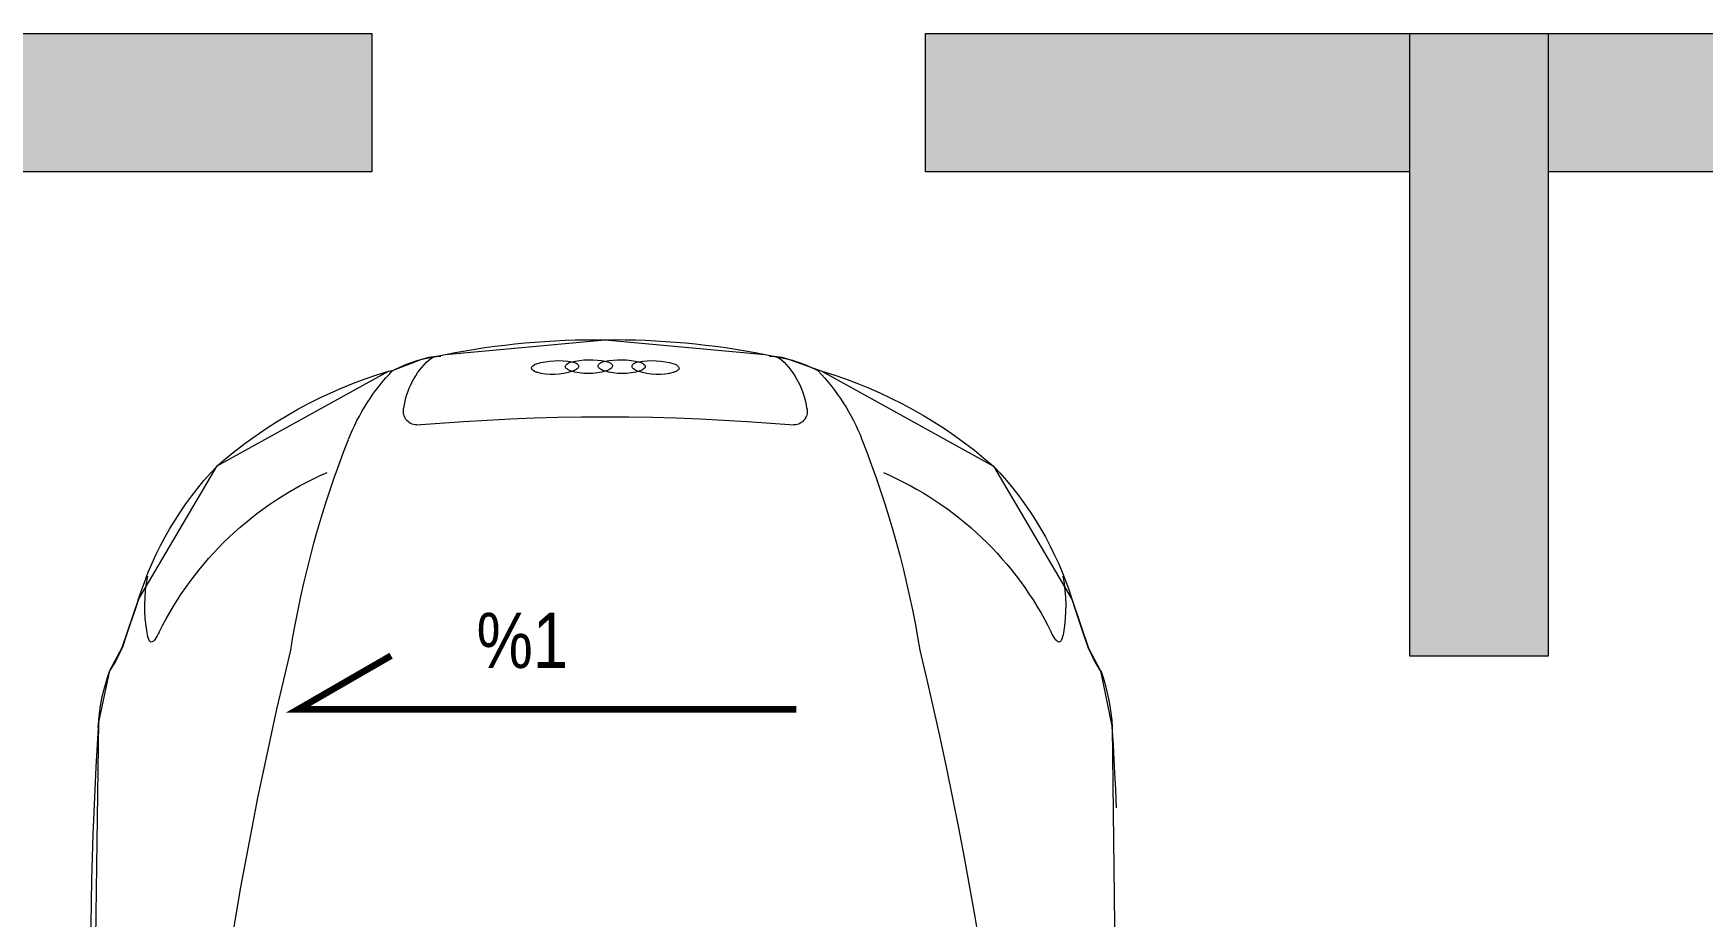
# Model space of a CAD drawing. Extents: x -1299 to 23780, y -3010 to 8106.
# Drawn here: x 20902.8 to 21204.4, y 2057.3 to 2216.8 of the extents above; entities that cross this region are included whole.
import ezdxf
from ezdxf.xclip import XClip

# ---------------------------------------------------------------- set-up
doc = ezdxf.new("R2010")
doc.units = 0
doc.header["$LTSCALE"] = 25
doc.header["$MEASUREMENT"] = 0
doc.header["$XCLIPFRAME"] = 0
doc.layers.get('0').update_dxf_attribs({"color": 9, "lineweight": 9})
for name, color, linetype, lineweight in [('04', 9, 'Continuous', 9), ('06D', 9, 'Continuous', 9), ('21', 9, 'Continuous', 9)]:
    doc.layers.add(name, color=color, linetype=linetype, lineweight=lineweight)
doc.styles.add('MuuM_TEXT-STANDART', font='ARIALN.TTF')

# ---------------------------------------------------------------- blocks, each defined once
blk = doc.blocks.new('p-floor mark_01')
h = blk.add_hatch(color=0)
h.dxf.hatch_style = 1
h.paths.add_polyline_path([(100, 587.5), (12.5, 587.5), (12.5, 500), (-12.5, 500), (-12.5, 612.5), (100, 612.5)])
h = blk.add_hatch(color=0)
h.dxf.hatch_style = 1
h.paths.add_polyline_path([(400, 587.5), (200, 587.5), (200, 612.5), (400, 612.5)])
h = blk.add_hatch(color=0)
h.dxf.hatch_style = 1
h.paths.add_polyline_path([(587.5, 500), (587.5, 587.5), (500, 587.5), (500, 612.5), (612.5, 612.5), (612.5, 500)])
at = {"color": 0}
for points in [[(100, 587.5), (12.5, 587.5), (12.5, 500), (-12.5, 500), (-12.5, 612.5), (100, 612.5), (100, 587.5)], [(400, 587.5), (200, 587.5), (200, 612.5), (400, 612.5), (400, 587.5)], [(587.5, 500), (587.5, 587.5), (500, 587.5), (500, 612.5), (612.5, 612.5), (612.5, 500), (587.5, 500)]]:
    blk.add_lwpolyline(points, close=True, dxfattribs=at)
blk = doc.blocks.new('Group-321-1')
at = {"lineweight": 0}
blk.add_lwpolyline([(384781.8618, 69369.0762), (384781.5727, 69368.4935), (384781.5478, 69368.4017), (384781.5488, 69368.3546), (384781.5351, 69368.2638), (384781.5515, 69367.9843), (384781.5515, 69367.9843), (384781.749, 69367.6906), (384781.7549, 69367.6863), (384781.7923, 69367.6441), (384781.8263, 69367.6169), (384782.0711, 69367.4613), (384782.3403, 69367.353), (384782.3817, 69367.3414), (384782.4453, 69367.3332), (384782.7991, 69367.344), (384783.0363, 69367.4941), (384783.1021, 69367.5581), (384783.1403, 69367.5843), (384783.2058, 69367.6663), (384783.5053, 69368.2326)], dxfattribs=at)
for centre, radius, start, end in [((384787.0532, 69366.1374), 5.9654, 150.48594, 156.73647), ((384789.1281, 69366.4456), 7.5187, 159.68697, 166.35156), ((384781.8971, 69368.3577), 0.3521, 155.6746, 172.8272), ((384781.2507, 69368.3722), 0.2986, 356.6067, 5.6602), ((384777.1322, 69372.6032), 7.5187, 319.30457, 325.96916), ((384764.3472, 69370.8859), 17.3868, 351.32617, 351.63129), ((384781.8007, 69368.141), 0.2809, 142.998, 163.907), ((384781.6108, 69368.2877), 0.0411, 126.4313, 146.9765), ((384781.5894, 69368.3179), 0.00398, 74.7912, 133.7856), ((384781.5845, 69368.3135), 0.0102, 1.6376, 54.3963), ((384781.5006, 69368.3013), 0.0949, 358.817, 7.3839), ((384782.2012, 69368.2894), 0.6058, 179.0659, 219.4798), ((384782.1373, 69368.159), 0.6112, 170.0439, 196.5991), ((384783.574, 69367.6511), 1.8423, 162.0199, 174.3284), ((384778.0913, 69370.7376), 5.9654, 328.91966, 335.17019), ((384782.3166, 69368.2853), 0.8221, 201.4762, 226.3392), ((384782.1191, 69367.7954), 0.3803, 174.3105, 196.6697), ((384781.9405, 69367.6889), 0.1449, 160.4215, 200.1828), ((384781.8274, 69367.732), 0.0243, 63.7649, 169.9953), ((384784.0992, 69371.3805), 4.2739, 238.0489, 242.6341), ((384781.3493, 69368.793), 1.8423, 311.3278, 323.6363), ((384781.9367, 69367.8086), 0.2189, 213.4367, 228.8733), ((384781.8626, 69367.7093), 0.0958, 222.8673, 244.0075), ((384781.8298, 69367.649), 0.0272, 202.2018, 232.2843), ((384782.901, 69367.8424), 0.3521, 312.8289, 329.9815), ((384782.6953, 69368.7143), 1.3999, 231.6246, 243.5204), ((384784.0734, 69371.3937), 4.2739, 243.022, 247.6072), ((384783.2896, 69367.3257), 0.2986, 119.996, 129.0494), ((384781.9795, 69367.566), 0.00393, 106.148, 191.2356), ((384781.9926, 69367.569), 0.0174, 192.4725, 226.4338), ((384781.9842, 69367.5477), 0.0228, 79.7433, 104.6743), ((384782.0763, 69367.6572), 0.139, 226.4813, 253.2418), ((384781.9679, 69367.4673), 0.1048, 43.0274, 79.064), ((384782.6682, 69368.0497), 0.6058, 266.1764, 306.5902), ((384782.7811, 69367.6377), 0.2809, 321.7491, 342.6581), ((384783.0862, 69367.4874), 0.0949, 118.2722, 126.8391), ((384795.1854, 69355.0563), 17.3868, 134.02483, 134.32996), ((384783.0473, 69367.5626), 0.0102, 71.2598, 124.0185), ((384783.0109, 69367.569), 0.0411, 338.6796, 359.2249), ((384783.048, 69367.5692), 0.00398, 351.8705, 50.8649), ((384782.0325, 69367.5354), 0.00393, 108.0079, 193.0955), ((384782.0455, 69367.5388), 0.0174, 194.3324, 228.2937), ((384782.0378, 69367.5173), 0.0228, 81.6031, 106.5342), ((384782.1264, 69367.6297), 0.139, 228.3412, 255.1017), ((384782.043, 69367.5459), 0.0229, 252.8528, 277.4764), ((384782.0242, 69367.4364), 0.1048, 44.8873, 80.9239), ((384782.0223, 69367.5184), 0.0302, 24.4378, 42.4802), ((384782.0457, 69367.5282), 0.00493, 273.6822, 33.6822), ((384782.0856, 69367.5071), 0.00493, 90.1141, 210.1141), ((384782.1019, 69367.5147), 0.0229, 206.3199, 230.9435), ((384782.0905, 69367.4822), 0.0302, 81.316, 99.3585), ((384782.1758, 69367.6043), 0.139, 230.5544, 257.315), ((384782.0967, 69367.5174), 0.0229, 254.7126, 279.3362), ((384782.0783, 69367.4086), 0.1048, 44.7323, 80.7688), ((384782.0769, 69367.4892), 0.0302, 26.2976, 44.3401), ((384782.0999, 69367.4998), 0.00493, 275.5421, 35.5421), ((384782.5995, 69367.9217), 0.6112, 289.0571, 315.6122), ((384782.7254, 69368.6988), 1.3999, 242.1358, 254.0316), ((384782.1404, 69367.4796), 0.00493, 91.9739, 211.9739), ((384782.1563, 69367.4877), 0.0229, 208.1798, 232.8034), ((384782.146, 69367.4549), 0.0302, 83.1759, 101.2183), ((384782.2273, 69367.5797), 0.139, 232.4143, 259.1748), ((384782.1491, 69367.4857), 0.0174, 257.3624, 291.3237), ((384782.1362, 69367.3809), 0.1048, 46.5921, 82.6287), ((384782.1361, 69367.4668), 0.0228, 19.1219, 44.053), ((384782.1539, 69367.4731), 0.00393, 292.5606, 17.6483), ((384782.1921, 69367.441), 0.0228, 20.9818, 45.9129), ((384782.2044, 69367.4602), 0.0174, 259.2223, 293.1836), ((384782.2096, 69367.4478), 0.00393, 294.4205, 19.5081), ((384782.4333, 69367.421), 0.0243, 315.6609, 61.8912), ((384782.3323, 69367.4878), 0.1449, 285.4734, 325.2346), ((384782.3147, 69367.695), 0.3803, 288.9864, 311.3457), ((384782.3942, 69367.4364), 0.0958, 241.6486, 262.7889), ((384782.3644, 69367.3745), 0.0272, 253.3718, 283.4544), ((384782.4317, 69367.5545), 0.2189, 256.7829, 272.2195), ((384782.5977, 69368.1411), 0.8221, 259.3169, 284.18)]:
    blk.add_arc(centre, radius, start, end, dxfattribs=at)
blk = doc.blocks.new('p-audi_arac')
at = {"layer": '04', "xscale": 99.99999999999999, "yscale": 99.99999999999999, "zscale": 99.99999999999999, "rotation": 117.1763778173343}
blk.add_blockref('Group-321-1', (23745751.03, -31061967.79), dxfattribs=at)
blk = doc.blocks.new('p-audi_floor marks')
at = {"layer": '04'}
ref = blk.add_blockref('p-audi_arac', (2042.39, 392.79), dxfattribs=dict(at, xscale=-1, rotation=270))
XClip(ref).set_block_clipping_path([(442.9100702573, 108.1334019491), (425.8714363277, 108.1334019491), (407.224189628, 97.4785099758), (396.2257734519, 99.0232765292), (399.1457710822, 107.4703166514), (75.4453729086, 107.4703166514), (75.4453729086, 292.3853972147), (398.3798216949, 292.3853972147), (398.3798216949, 303.6964038125), (416.5061172131, 303.6964038125), (416.5061172131, 292.0856582628), (620.4144020041, 292.0856582628), (620.4144020041, 90.4969449982)])
at = {"layer": '06D', "color": 253}
for p in [(1800, 426.81), (2400, 426.81)]:
    blk.add_blockref('p-floor mark_01', p, dxfattribs=at)

msp = doc.modelspace()

# ---------------------------------------------------------------- linework, layer by layer
at = {"layer": '21', "const_width": 1.2}
msp.add_lwpolyline([(21040.69, 2094.73), (20950.69, 2094.73), (20967.46, 2104.41)], dxfattribs=at)

# ---------------------------------------------------------------- block references
at = {"layer": '04', "color": 252}
msp.add_blockref('p-audi_floor marks', (18764, 1177.5), dxfattribs=at)

# ---------------------------------------------------------------- texts
at = {"layer": '21', "insert": (20982.9, 2112.16), "char_height": 10, "width": 119.8316, "attachment_point": 1, "style": 'MuuM_TEXT-STANDART'}
msp.add_mtext('%1', dxfattribs=at)

doc.saveas('drawing.dxf')
